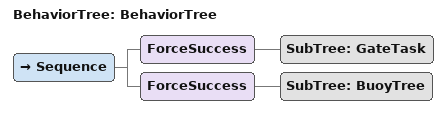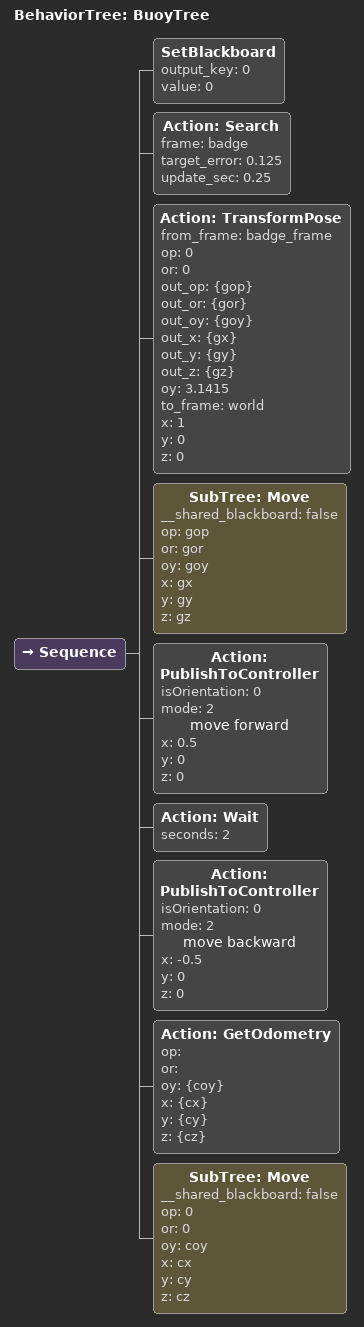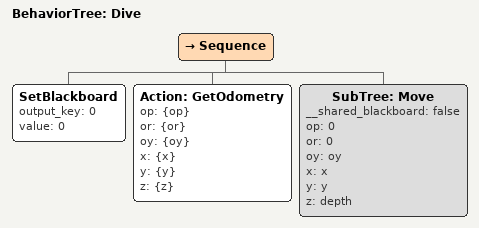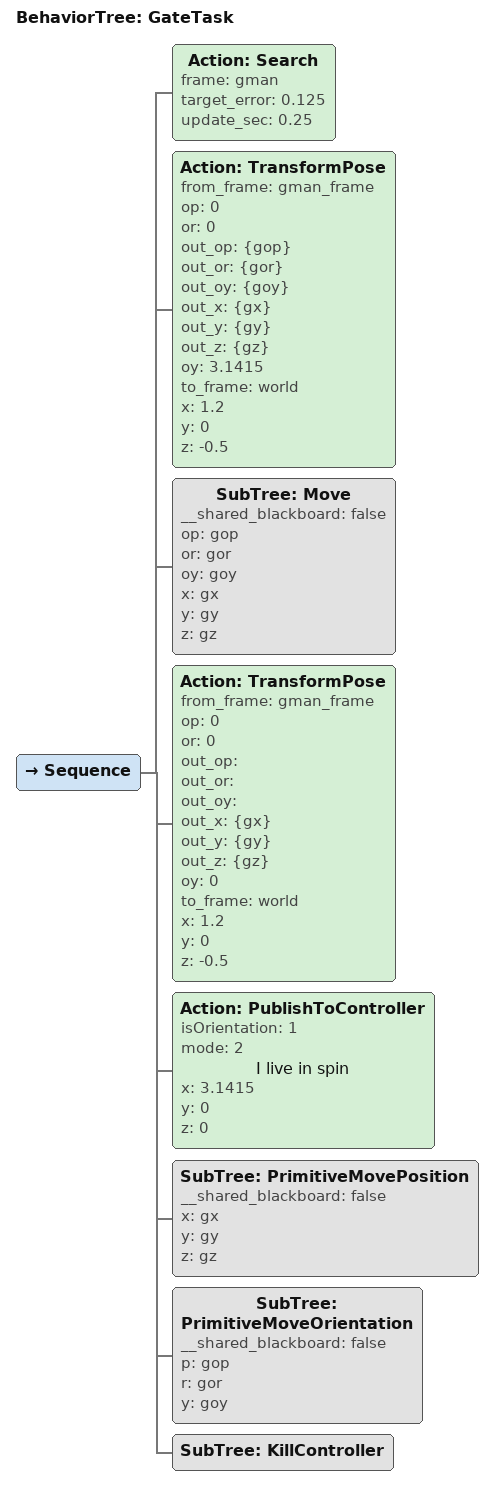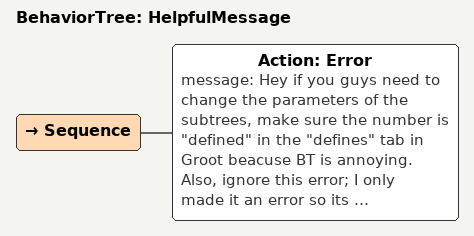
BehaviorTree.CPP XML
<BehaviorTree ID="BehaviorTree">
    <Sequence>
        <ForceSuccess>
            <SubTree ID="GateTask"/>
        </ForceSuccess>
        <ForceSuccess>
            <SubTree ID="BuoyTree"/>
        </ForceSuccess>
    </Sequence>
</BehaviorTree>

<BehaviorTree ID="BuoyTree">
    <Sequence>
        <SetBlackboard output_key="0" value="0"/>
        <Action ID="Search" frame="badge" target_error="0.125" update_sec="0.25"/>
        <Action ID="TransformPose" from_frame="badge_frame" op="0" or="0" out_op="{gop}" out_or="{gor}" out_oy="{goy}" out_x="{gx}" out_y="{gy}" out_z="{gz}" oy="3.1415" to_frame="world" x="1" y="0" z="0"/>
        <SubTree ID="Move" __shared_blackboard="false" op="gop" or="gor" oy="goy" x="gx" y="gy" z="gz"/>
        <Action ID="PublishToController" isOrientation="0" mode="2" name="move forward" x="0.5" y="0" z="0"/>
        <Action ID="Wait" seconds="2"/>
        <Action ID="PublishToController" isOrientation="0" mode="2" name="move backward" x="-0.5" y="0" z="0"/>
        <Action ID="GetOdometry" op="" or="" oy="{coy}" x="{cx}" y="{cy}" z="{cz}"/>
        <SubTree ID="Move" __shared_blackboard="false" op="0" or="0" oy="coy" x="cx" y="cy" z="cz"/>
    </Sequence>
</BehaviorTree>

<BehaviorTree ID="Dive">
    <Sequence>
        <SetBlackboard output_key="0" value="0"/>
        <Action ID="GetOdometry" op="{op}" or="{or}" oy="{oy}" x="{x}" y="{y}" z="{z}"/>
        <SubTree ID="Move" __shared_blackboard="false" op="0" or="0" oy="oy" x="x" y="y" z="depth"/>
    </Sequence>
</BehaviorTree>

<BehaviorTree ID="GateTask">
    <Sequence>
        <Action ID="Search" frame="gman" target_error="0.125" update_sec="0.25"/>
        <Action ID="TransformPose" from_frame="gman_frame" op="0" or="0" out_op="{gop}" out_or="{gor}" out_oy="{goy}" out_x="{gx}" out_y="{gy}" out_z="{gz}" oy="3.1415" to_frame="world" x="1.2" y="0" z="-0.5"/>
        <SubTree ID="Move" __shared_blackboard="false" op="gop" or="gor" oy="goy" x="gx" y="gy" z="gz"/>
        <Action ID="TransformPose" from_frame="gman_frame" op="0" or="0" out_op="" out_or="" out_oy="" out_x="{gx}" out_y="{gy}" out_z="{gz}" oy="0" to_frame="world" x="1.2" y="0" z="-0.5"/>
        <Action ID="PublishToController" isOrientation="1" mode="2" name="I live in spin" x="3.1415" y="0" z="0"/>
        <SubTree ID="PrimitiveMovePosition" __shared_blackboard="false" x="gx" y="gy" z="gz"/>
        <SubTree ID="PrimitiveMoveOrientation" __shared_blackboard="false" p="gop" r="gor" y="goy"/>
        <SubTree ID="KillController"/>
    </Sequence>
</BehaviorTree>

<BehaviorTree ID="HelpfulMessage">
    <Sequence>
        <Action ID="Error" message="Hey if you guys need to change the parameters of the subtrees, make sure the number is &quot;defined&quot; in the &quot;defines&quot; tab in Groot beacuse BT is annoying. Also, ignore this error; I only made it an error so its distinctive. glhf -- Brach"/>
    </Sequence>
</BehaviorTree>
